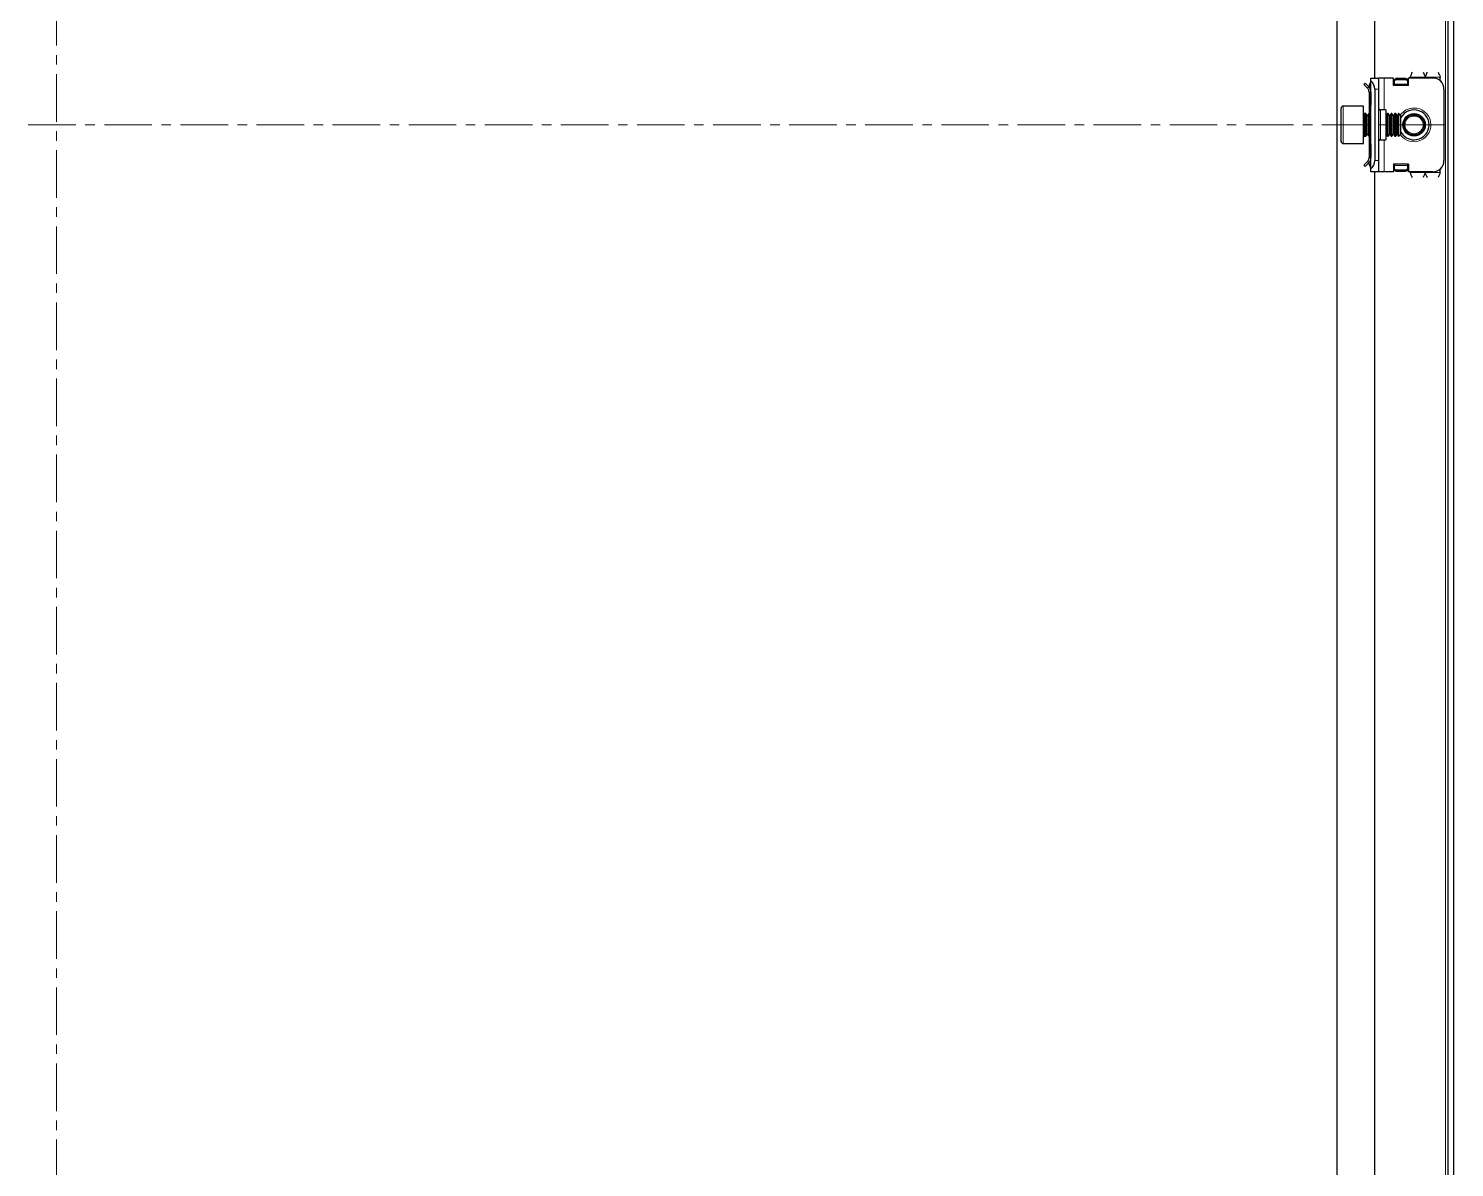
# Model space of a CAD drawing. Header units: millimetres. Extents: x -462 to 1373, y -390 to 999.
# Drawn here: x 992.4 to 1373.1, y 11.7 to 315.8 of the extents above; entities that cross this region are included whole.
import ezdxf

# ---------------------------------------------------------------- set-up
doc = ezdxf.new("R2010")
doc.units = ezdxf.units.MM
doc.linetypes.add('CENTERX2', pattern=[20.32, 12.7, -2.54, 2.54, -2.54])
doc.layers.add('FORMAT', color=7, linetype='Continuous')

msp = doc.modelspace()

# ---------------------------------------------------------------- linework, layer by layer
at = {"color": 8, "linetype": 'Continuous', "lineweight": 18}
for p, q in [((1370.72, 868.5), (1370.72, -288.3)), ((1350.82, 301.1), (1350.61, 301.31)), ((1354.32, 302.6), (1354.32, 294.1)), ((1360.57, 300.95), (1357.07, 300.95)), ((1361.32, 302.85), (1365.32, 302.85)), ((1369.32, 302.85), (1365.32, 302.85)), ((1350.82, 300.6), (1350.32, 300.6)), ((1352.82, 299.6), (1351.82, 299.6)), ((1343.42, 295.1), (1343.42, 285.1)), ((1353.32, 294.1), (1353.32, 286.1)), ((1349.07, 293.1), (1349.07, 288.48)), ((1349.07, 288.48), (1349.07, 287.1)), ((1354.32, 286.1), (1354.32, 277.6)), ((1350.82, 279.6), (1350.32, 279.6)), ((1350.82, 279.1), (1350.61, 278.89)), ((1351.82, 280.6), (1352.82, 280.6)), ((1357.07, 279.25), (1360.57, 279.25)), ((1365.32, 277.35), (1361.32, 277.35)), ((1369.32, 277.35), (1365.32, 277.35))]:
    msp.add_line(p, q, dxfattribs=at)
at = {"color": 7, "linetype": 'Continuous', "lineweight": 25}
for p, q in [((1371.32, 870.6), (1371.32, -290.4)), ((1372.82, 870.6), (1372.82, -290.4)), ((1341.82, -259.4), (1341.82, 839.6)), ((1351.82, 302.6), (1351.82, 790.1)), ((1349.26, 301.24), (1348.9, 300.89)), ((1349.88, 299.91), (1348.9, 300.89)), ((1350.23, 300.26), (1349.26, 301.24)), ((1350.61, 301.31), (1350.82, 301.51)), ((1350.82, 302.6), (1352.82, 302.6)), ((1350.82, 301.84), (1350.82, 302.6)), ((1350.82, 278.36), (1350.82, 301.84)), ((1352.82, 302.6), (1352.82, 299.6)), ((1354.32, 302.6), (1352.82, 302.6)), ((1356.82, 302.6), (1354.32, 302.6)), ((1356.82, 300.6), (1356.82, 302.6)), ((1357.07, 302.22), (1357.57, 302.58)), ((1357.57, 302.22), (1357.07, 301.87)), ((1357.07, 301.87), (1357.07, 302.22)), ((1357.07, 300.95), (1357.07, 301.87)), ((1357.07, 300.6), (1357.07, 300.95)), ((1357.57, 302.58), (1357.57, 302.22)), ((1357.57, 302.58), (1360.07, 302.58)), ((1357.57, 302.22), (1360.07, 302.22)), ((1360.07, 302.22), (1360.07, 302.58)), ((1360.07, 302.58), (1360.57, 302.22)), ((1360.57, 301.87), (1360.07, 302.22)), ((1360.57, 302.22), (1360.57, 301.87)), ((1360.57, 301.87), (1360.57, 300.95)), ((1360.57, 300.95), (1360.57, 300.6)), ((1360.62, 302.48), (1360.62, 300.6)), ((1360.82, 302.48), (1360.62, 302.48)), ((1360.82, 300.6), (1360.82, 302.6)), ((1367.32, 302.6), (1360.82, 302.6)), ((1361.32, 302.6), (1361.32, 302.85)), ((1369.32, 301.84), (1369.32, 302.85)), ((1349.88, 299.91), (1350.23, 300.26)), ((1350.32, 300.6), (1350.32, 300.21)), ((1350.32, 298.85), (1350.82, 298.85)), ((1350.32, 298.85), (1350.32, 295.35)), ((1350.82, 298.85), (1350.82, 295.35)), ((1351.82, 299.6), (1351.82, 280.6)), ((1352.82, 299.6), (1352.82, 280.6)), ((1360.82, 300.6), (1356.82, 300.6)), ((1370.32, 299.6), (1370.32, 280.6)), ((1342.82, 285.7), (1342.82, 294.5)), ((1348.82, 295.1), (1343.42, 295.1)), ((1348.82, 285.1), (1348.82, 295.1)), ((1350.82, 295.35), (1350.32, 295.35)), ((1350.32, 295.35), (1350.32, 293.1)), ((1354.82, 294.1), (1353.32, 294.1)), ((1354.82, 294.1), (1354.82, 286.1)), ((1349.43, 293.1), (1349.07, 293.1)), ((1349.82, 292.55), (1349.43, 293.1)), ((1349.43, 292.63), (1349.43, 293.1)), ((1349.43, 287.1), (1349.43, 292.63)), ((1350.21, 293.1), (1349.82, 292.55)), ((1349.82, 292.16), (1349.82, 292.55)), ((1349.82, 287.65), (1349.82, 292.16)), ((1350.43, 293.1), (1350.21, 293.1)), ((1350.21, 292.63), (1350.21, 293.1)), ((1350.21, 287.1), (1350.21, 292.63)), ((1350.82, 292.55), (1350.43, 293.1)), ((1350.43, 292.63), (1350.43, 293.1)), ((1350.43, 287.1), (1350.43, 292.63)), ((1355.21, 293.1), (1354.82, 292.55)), ((1355.43, 293.1), (1355.21, 293.1)), ((1355.21, 292.63), (1355.21, 293.1)), ((1355.21, 287.1), (1355.21, 292.63)), ((1355.82, 292.55), (1355.43, 293.1)), ((1355.43, 292.63), (1355.43, 293.1)), ((1355.43, 287.1), (1355.43, 292.63)), ((1356.21, 293.1), (1355.82, 292.55)), ((1355.82, 292.16), (1355.82, 292.55)), ((1355.82, 287.65), (1355.82, 292.16)), ((1356.43, 293.1), (1356.21, 293.1)), ((1356.21, 292.63), (1356.21, 293.1)), ((1356.21, 287.1), (1356.21, 292.63)), ((1356.82, 292.55), (1356.43, 293.1)), ((1356.43, 292.63), (1356.43, 293.1)), ((1356.43, 287.1), (1356.43, 292.63)), ((1357.21, 293.1), (1356.82, 292.55)), ((1356.82, 292.16), (1356.82, 292.55)), ((1356.82, 287.65), (1356.82, 292.16)), ((1357.43, 293.1), (1357.21, 293.1)), ((1357.21, 292.63), (1357.21, 293.1)), ((1357.21, 287.1), (1357.21, 292.63)), ((1357.82, 292.55), (1357.43, 293.1)), ((1357.43, 292.63), (1357.43, 293.1)), ((1357.43, 287.1), (1357.43, 292.63)), ((1358.21, 293.1), (1357.82, 292.55)), ((1357.82, 292.16), (1357.82, 292.55)), ((1357.82, 287.65), (1357.82, 292.16)), ((1358.26, 293.1), (1358.21, 293.1)), ((1358.21, 292.63), (1358.21, 293.1)), ((1358.21, 287.1), (1358.21, 292.63)), ((1358.82, 292.55), (1358.26, 293.1)), ((1358.26, 287.1), (1358.26, 293.1)), ((1358.82, 287.65), (1358.82, 292.55)), ((1349.07, 287.1), (1349.43, 287.1)), ((1349.43, 287.1), (1349.82, 287.65)), ((1349.82, 287.65), (1350.21, 287.1)), ((1350.21, 287.1), (1350.43, 287.1)), ((1350.32, 287.1), (1350.32, 284.85)), ((1350.43, 287.1), (1350.82, 287.65)), ((1353.32, 286.1), (1354.82, 286.1)), ((1354.82, 287.65), (1355.21, 287.1)), ((1355.21, 287.1), (1355.43, 287.1)), ((1355.43, 287.1), (1355.82, 287.65)), ((1355.82, 287.65), (1356.21, 287.1)), ((1356.21, 287.1), (1356.43, 287.1)), ((1356.43, 287.1), (1356.82, 287.65)), ((1356.82, 287.65), (1357.21, 287.1)), ((1357.21, 287.1), (1357.43, 287.1)), ((1357.43, 287.1), (1357.82, 287.65)), ((1357.82, 287.65), (1358.21, 287.1)), ((1358.21, 287.1), (1358.26, 287.1)), ((1358.26, 287.1), (1358.82, 287.65)), ((1343.42, 285.1), (1348.82, 285.1)), ((1350.32, 284.85), (1350.82, 284.85)), ((1350.32, 284.85), (1350.32, 281.35)), ((1350.82, 284.85), (1350.82, 281.35)), ((1349.88, 280.29), (1348.9, 279.31)), ((1349.26, 278.96), (1348.9, 279.31)), ((1350.23, 279.94), (1349.26, 278.96)), ((1349.88, 280.29), (1350.23, 279.94)), ((1350.32, 281.35), (1350.82, 281.35)), ((1350.32, 279.6), (1350.32, 280.06)), ((1350.82, 278.69), (1350.61, 278.89)), ((1350.82, 277.6), (1350.82, 278.36)), ((1352.82, 280.6), (1352.82, 277.6)), ((1360.82, 279.6), (1356.82, 279.6)), ((1356.82, 279.6), (1356.82, 277.6)), ((1357.07, 279.25), (1357.07, 279.6)), ((1357.07, 278.33), (1357.07, 279.25)), ((1357.07, 278.33), (1357.57, 277.98)), ((1357.07, 277.98), (1357.07, 278.33)), ((1357.57, 277.63), (1357.07, 277.98)), ((1360.07, 277.98), (1357.57, 277.98)), ((1357.57, 277.98), (1357.57, 277.63)), ((1360.07, 277.98), (1360.57, 278.33)), ((1360.07, 277.63), (1360.07, 277.98)), ((1360.57, 277.98), (1360.07, 277.63)), ((1360.57, 279.6), (1360.57, 279.25)), ((1360.57, 279.25), (1360.57, 278.33)), ((1360.57, 278.33), (1360.57, 277.98)), ((1360.62, 279.6), (1360.62, 277.72)), ((1360.82, 279.6), (1360.82, 277.6)), ((1369.32, 277.35), (1369.32, 278.36)), ((1352.82, 277.6), (1350.82, 277.6)), ((1351.82, -209.9), (1351.82, 277.6)), ((1354.32, 277.6), (1352.82, 277.6)), ((1356.82, 277.6), (1354.32, 277.6)), ((1360.07, 277.63), (1357.57, 277.63)), ((1360.62, 277.72), (1360.82, 277.72)), ((1367.32, 277.6), (1360.82, 277.6)), ((1361.32, 277.35), (1361.32, 277.6))]:
    msp.add_line(p, q, dxfattribs=at)
for radius in [3, 2.76, 2.45]:
    msp.add_circle((1362.32, 290.1), radius, dxfattribs=at)
for centre, radius, start, end in [((1351.32, 300.6), 1, 135, 180), ((1348.82, 299.6), 3, 360, 48.1897), ((1367.32, 299.6), 3, 360, 90), ((1343.42, 294.5), 0.6, 90, 180), ((1349.07, 293.35), 0.25, 180, 270), ((1353.32, 294.6), 0.5, 180, 270), ((1362.32, 290.1), 4, 270, 151.045), ((1343.42, 285.7), 0.6, 180, 270), ((1349.07, 286.85), 0.25, 90, 180), ((1353.32, 285.6), 0.5, 90, 180), ((1362.32, 290.1), 4, 208.955, 270), ((1351.32, 279.6), 1, 180, 225), ((1348.82, 280.6), 3, 311.8103, 360), ((1367.32, 280.6), 3, 270, 360)]:
    msp.add_arc(centre, radius, start, end, dxfattribs=at)
at = {"color": 8, "linetype": 'Continuous', "lineweight": 18}
for start, end in [(215.4622, 90), (90, 144.5378)]:
    msp.add_arc((1362.32, 290.1), 4.5, start, end, dxfattribs=at)
at = {"color": 7, "linetype": 'Continuous', "lineweight": 25}
for points, knots in [([(1361.32, 302.85), (1361.41, 303.09), (1361.6, 303.58), (1361.8, 303.98), (1361.89, 304.17)], [0, 0, 0, 0, 0.502065, 1, 1, 1, 1]), ([(1364.75, 304.16), (1364.83, 304.01), (1365, 303.66), (1365.19, 303.17), (1365.3, 302.89), (1365.32, 302.85)], [0, 0, 0, 0, 0.415483, 0.917152, 1, 1, 1, 1]), ([(1365.32, 302.85), (1365.41, 303.09), (1365.6, 303.58), (1365.8, 303.98), (1365.89, 304.17)], [0, 0, 0, 0, 0.502065, 1, 1, 1, 1]), ([(1368.75, 304.16), (1368.83, 304.01), (1369, 303.66), (1369.19, 303.17), (1369.3, 302.89), (1369.32, 302.85)], [0, 0, 0, 0, 0.415483, 0.917152, 1, 1, 1, 1]), ([(1350.32, 298.85), (1350.3, 299.04), (1350.27, 299.33), (1350.08, 299.68), (1349.95, 299.83), (1349.88, 299.91)], [0, 0, 0, 0, 0.485042, 0.738404, 1, 1, 1, 1]), ([(1350.82, 298.85), (1350.79, 299.09), (1350.74, 299.58), (1350.45, 300.03), (1350.26, 300.24), (1350.23, 300.26)], [0, 0, 0, 0, 0.461863, 0.923726, 1, 1, 1, 1]), ([(1349.88, 280.29), (1350, 280.44), (1350.18, 280.67), (1350.3, 281.05), (1350.31, 281.25), (1350.32, 281.35)], [0, 0, 0, 0, 0.485042, 0.738404, 1, 1, 1, 1]), ([(1350.23, 279.94), (1350.39, 280.13), (1350.69, 280.5), (1350.81, 281.03), (1350.82, 281.31), (1350.82, 281.35)], [0, 0, 0, 0, 0.461863, 0.923726, 1, 1, 1, 1]), ([(1361.89, 276.04), (1361.81, 276.2), (1361.64, 276.54), (1361.45, 277.03), (1361.33, 277.31), (1361.32, 277.35)], [0, 0, 0, 0, 0.415483, 0.917152, 1, 1, 1, 1]), ([(1365.32, 277.35), (1365.22, 277.11), (1365.03, 276.62), (1364.84, 276.22), (1364.75, 276.03)], [0, 0, 0, 0, 0.502065, 1, 1, 1, 1]), ([(1365.89, 276.04), (1365.81, 276.2), (1365.64, 276.54), (1365.45, 277.03), (1365.33, 277.31), (1365.32, 277.35)], [0, 0, 0, 0, 0.415483, 0.917152, 1, 1, 1, 1]), ([(1369.32, 277.35), (1369.22, 277.11), (1369.03, 276.62), (1368.84, 276.22), (1368.75, 276.03)], [0, 0, 0, 0, 0.502065, 1, 1, 1, 1])]:
    msp.add_open_spline(points, degree=3, knots=knots, dxfattribs=at)
at = {"layer": 'FORMAT', "linetype": 'CENTERX2', "lineweight": 18}
for p, q in [((999.82, 872.6), (999.82, -292.4)), ((626.52, 290.1), (1373.12, 290.1))]:
    msp.add_line(p, q, dxfattribs=at)

doc.saveas('drawing.dxf')
